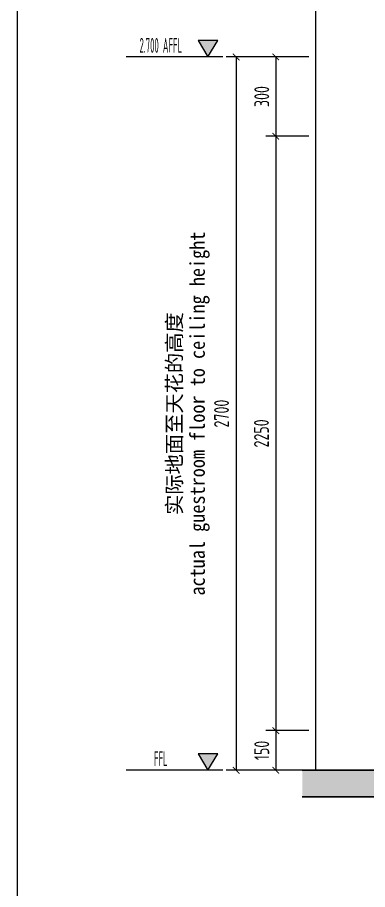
# Model space of a CAD drawing. Header units: millimetres. Extents: x 3162 to 221128, y -144913 to 11496.
# Drawn here: x 48839 to 50165, y -135496 to -132195 of the extents above; entities that cross this region are included whole.
import ezdxf
from ezdxf.enums import TextEntityAlignment as Align

# ---------------------------------------------------------------- set-up
doc = ezdxf.new("R2010")
doc.units = ezdxf.units.MM
doc.header["$LTSCALE"] = 10
doc.layers.get('Defpoints').update_dxf_attribs({"color": 250})
for name, color, linetype, lineweight in [('Drawing【图框、表格】', 150, 'Continuous', 0), ('Elevation【立面图库】', 150, 'Continuous', 0), ('FC-Hatch【平面填充】', 250, 'Continuous', 0), ('FF-Text【平面文字】', 2, 'Continuous', 0), ('RC-dimensions', 44, 'Continuous', 0), ('Wall【立面墙】', 252, 'Continuous', 0)]:
    doc.layers.add(name, color=color, linetype=linetype, lineweight=lineweight)
doc.styles.add('宋体', font='', dxfattribs={"width": 0.8})
doc.styles.add('尺寸标注', font='ARCHS.SHX', dxfattribs={"width": 0.8})
doc.styles.add('标高', font='ARCHS.SHX', dxfattribs={"width": 0.5})
doc.styles.get('宋体').set_extended_font_data('SimSun')
doc.dimstyles.new('海龙1：25', dxfattribs={"dimscale": 25, "dimtxt": 2.25, "dimasz": 1, "dimexe": 1.5, "dimexo": 1, "dimgap": 1, "dimtad": 1, "dimdec": 0, "dimrnd": 5, "dimdsep": 46, "dimtxsty": '尺寸标注', "dimblk": 'ARCHTICK', "dimblk1": 'ARCHTICK', "dimblk2": 'ARCHTICK', "dimcen": 1, "dimclrd": 44, "dimclre": 44, "dimclrt": 2, "dimadec": 0, "dimazin": 0, "dimtfac": 1, "dimtdec": 0, "dimtix": 1, "dimtmove": 2, "dimatfit": 3, "dimldrblk": 'hl_arrow2', "dimfxl": 5, "dimfxlon": 1, "dimarcsym": 0})

# ---------------------------------------------------------------- blocks, each defined once
blk = doc.blocks.new('_ArchTick')
at = {"color": 2, "linetype": 'ByBlock', "const_width": 0.15}
blk.add_lwpolyline([(-0.5, -0.5), (0.5, 0.5)], dxfattribs=at)
blk = doc.blocks.new('*D1758')
at = {"layer": 'Defpoints', "color": 0, "transparency": 16777216}
for p in [(49967.1, -132344.1), (49817.1, -132644.1), (49967.1, -132644.1)]:
    blk.add_point(p, dxfattribs=at)
at = {"layer": 'RC-dimensions', "color": 44, "lineweight": -2, "transparency": 16777216}
for p, q in [((49942.1, -132344.1), (49779.6, -132344.1)), ((49817.1, -132344.1), (49817.1, -132644.1)), ((49942.1, -132644.1), (49779.6, -132644.1))]:
    blk.add_line(p, q, dxfattribs=at)
at = {"layer": 'RC-dimensions', "color": 44, "lineweight": -2, "transparency": 16777216, "xscale": 25, "yscale": 25, "zscale": 25}
for p, rotation in [((49817.1, -132344.1), 90), ((49817.1, -132644.1), 270)]:
    blk.add_blockref('_ArchTick', p, dxfattribs=dict(at, rotation=rotation))
at = {"layer": 'RC-dimensions', "color": 2, "transparency": 16777216, "insert": (49764, -132494.1), "char_height": 56.25, "attachment_point": 5, "rotation": 90, "style": '尺寸标注'}
blk.add_mtext('300', dxfattribs=at)
blk = doc.blocks.new('hl_arrow2')
at = {"color": 2}
blk.add_line((-0.22, 0), (-1, 0), dxfattribs=at)
blk.add_lwpolyline([(-0.22, 0), (-0.86, -0.69), (-0.65, -0.86), (0, 0), (-0.65, 0.86), (-0.86, 0.69)], close=True, dxfattribs=at)
for points in [[(-0.86, 0.69), (-0.65, 0.86), (-0.22, 0), (0, 0)], [(-0.86, -0.69), (-0.65, -0.86), (-0.22, 0), (0, 0)]]:
    blk.add_solid(points, dxfattribs=at)
blk = doc.blocks.new('*D1759')
at = {"layer": 'Defpoints', "color": 0, "transparency": 16777216}
for p in [(49967.1, -134894.1), (49817.1, -135044.1), (49967.1, -135044.1)]:
    blk.add_point(p, dxfattribs=at)
at = {"layer": 'RC-dimensions', "color": 44, "lineweight": -2, "transparency": 16777216}
for p, q in [((49942.1, -134894.1), (49779.6, -134894.1)), ((49817.1, -134894.1), (49817.1, -135044.1)), ((49942.1, -135044.1), (49779.6, -135044.1))]:
    blk.add_line(p, q, dxfattribs=at)
at = {"layer": 'RC-dimensions', "color": 44, "lineweight": -2, "transparency": 16777216, "xscale": 25, "yscale": 25, "zscale": 25}
for p, rotation in [((49817.1, -134894.1), 90), ((49817.1, -135044.1), 270)]:
    blk.add_blockref('_ArchTick', p, dxfattribs=dict(at, rotation=rotation))
at = {"layer": 'RC-dimensions', "color": 2, "transparency": 16777216, "insert": (49764, -134969.1), "char_height": 56.25, "attachment_point": 5, "rotation": 90, "style": '尺寸标注'}
blk.add_mtext('150', dxfattribs=at)
blk = doc.blocks.new('*D1760')
at = {"layer": 'Defpoints', "color": 0, "transparency": 16777216}
for p in [(49967.1, -132344.1), (49667.1, -135044.1), (49967.1, -135044.1)]:
    blk.add_point(p, dxfattribs=at)
at = {"layer": 'RC-dimensions', "color": 44, "lineweight": -2, "transparency": 16777216}
for p, q in [((49792.1, -132344.1), (49629.6, -132344.1)), ((49667.1, -132344.1), (49667.1, -135044.1)), ((49792.1, -135044.1), (49629.6, -135044.1))]:
    blk.add_line(p, q, dxfattribs=at)
at = {"layer": 'RC-dimensions', "color": 44, "lineweight": -2, "transparency": 16777216, "xscale": 25, "yscale": 25, "zscale": 25}
for p, rotation in [((49667.1, -132344.1), 90), ((49667.1, -135044.1), 270)]:
    blk.add_blockref('_ArchTick', p, dxfattribs=dict(at, rotation=rotation))
at = {"layer": 'RC-dimensions', "color": 2, "transparency": 16777216, "insert": (49611.6, -133694.1), "char_height": 56.25, "attachment_point": 5, "rotation": 90, "style": '尺寸标注'}
blk.add_mtext('2700', dxfattribs=at)
blk = doc.blocks.new('海龍_立面标识')
at = {"style": '宋体', "width": 0.9, "flags": 8}
blk.add_attdef('FLOOR_HEIGHT', text='', height=2.25, rotation=90, dxfattribs=at).set_placement((0, 0), align=Align.CENTER)
at = {"style": '宋体', "flags": 8}
blk.add_attdef('HEIGHT', text='', height=2.25, rotation=90, dxfattribs=at).set_placement((-3.5, 0), align=Align.CENTER)
blk = doc.blocks.new('hl_Elevation-A2')
blk.add_hatch(color=150).paths.add_polyline_path([(3.74, 2.47), (2.27, 0), (0.8, 2.47)])
at = {"color": 150}
blk.add_line((0, 0), (14.67, 0), dxfattribs=at)
blk.add_lwpolyline([(3.74, 2.47), (2.27, 0), (0.8, 2.47)], close=True, dxfattribs=at)
at = {"color": 2, "style": '标高', "width": 0.8, "flags": 8}
blk.add_attdef('HEIGHT', text='', height=2.25, dxfattribs=at).set_placement((9.42, 1.75), align=Align.MIDDLE_CENTER)
blk = doc.blocks.new('*D1794')
at = {"layer": 'Defpoints', "color": 0, "transparency": 16777216}
for p in [(49967.1, -132644.1), (49817.1, -134894.1), (49967.1, -134894.1)]:
    blk.add_point(p, dxfattribs=at)
at = {"layer": 'RC-dimensions', "color": 44, "lineweight": -2, "transparency": 16777216}
for p, q in [((49942.1, -132644.1), (49779.6, -132644.1)), ((49817.1, -132644.1), (49817.1, -134894.1)), ((49942.1, -134894.1), (49779.6, -134894.1))]:
    blk.add_line(p, q, dxfattribs=at)
at = {"layer": 'RC-dimensions', "color": 44, "lineweight": -2, "transparency": 16777216, "xscale": 25, "yscale": 25, "zscale": 25}
for p, rotation in [((49817.1, -132644.1), 90), ((49817.1, -134894.1), 270)]:
    blk.add_blockref('_ArchTick', p, dxfattribs=dict(at, rotation=rotation))
at = {"layer": 'RC-dimensions', "color": 2, "transparency": 16777216, "insert": (49762.8, -133769.1), "char_height": 56.25, "attachment_point": 5, "rotation": 90, "style": '尺寸标注'}
blk.add_mtext('2250', dxfattribs=at)

msp = doc.modelspace()

# ---------------------------------------------------------------- hatches: boundary and pattern name
at = {"layer": 'FC-Hatch【平面填充】'}
h = msp.add_hatch(dxfattribs=at)
h.set_pattern_fill('钢筋混凝土', color=256, scale=50, angle=180, style=0, pattern_type=2)
h.set_pattern_definition([(225, (0, 812.417), (35.355339, -35.355339), []), (230, (0, 812.42), (-71.726018, 6.275218), [7.5, -82.5]), (175, (0, 812.42), (13.87511, -75.219228), [6, -66]), (280.4514, (-5.98, 812.94), (-57.85092, -68.94393), [6.374, -70.1142]), (226.1842, (-2e-15, 792.42), (-106.724086, 16.55189), [11.25, -123.75]), (276.6356, (-8.89, 793.8), (-93.46626, -97.41178), [9.56105, -105.1713]), (171.1842, (-2e-15, 792.42), (-93.46618, -97.41189), [9, -99]), (201, (-10, 797.42), (-59.690703, 40.261893), [7.5, -82.5]), (146, (-10, 797.42), (-24.33156, -72.515006), [6, -66]), (251.4514, (-14.974, 800.77), (-84.022234, -32.253037), [6.374, -70.1142]), (217.5, (0, 812.417), (-1.2159855, -33.2893854), [0.5, -65.2, 0.5, -67, 0.5, -66.25]), (187.5, (0, 812.417), (-26.306954, -39.441171), [0.5, -38.2, 0.5, -63.7, 0.5, -25.25]), (147.5, (22.3, 812.417), (-53.3822436, 2.255487), [0.5, -25, 0.5, -78, 0.5, -103.5]), (137.5, (32.3, 812.417), (-58.318617, -10.010498), [0.5, -32.5, 0.5, -51.8, 0.5, -73.5])])
h.paths.add_polyline_path([(49917.1, -135144.1), (49917.1, -135044.1), (56517.1, -135044.1), (56517.1, -135144.1)])

# ---------------------------------------------------------------- linework, layer by layer
at = {"layer": 'Drawing【图框、表格】'}
msp.add_line((48838.5, -143345.3), (48838.5, -131109.9), dxfattribs=at)
at = {"layer": 'Wall【立面墙】'}
for points in [[(50217.1, -135044.1), (50217.1, -132094.1), (49967.1, -132094.1), (49967.1, -135044.1)], [(49917.1, -135044.1), (49917.1, -135044.1), (56517.1, -135044.1), (56517.1, -135044.1)], [(49917.1, -135144.1), (49917.1, -135144.1), (56517.1, -135144.1), (56517.1, -135144.1)]]:
    msp.add_lwpolyline(points, close=True, dxfattribs=at)

# ---------------------------------------------------------------- block references
at = {"layer": 'Elevation【立面图库】'}
ref = msp.add_blockref('hl_Elevation-A2', (49617.1, -132344.1), dxfattribs=dict(at, xscale=-25, yscale=25, zscale=25))
ref.add_attrib('HEIGHT', '2.700 AFFL', dxfattribs={"layer": '0', "color": 2, "height": 56.25, "style": '标高', "width": 0.5}).set_placement((49381.6, -132300.4), align=Align.MIDDLE_CENTER)
ref = msp.add_blockref('hl_Elevation-A2', (49617.1, -135044.1), dxfattribs=dict(at, xscale=-25, yscale=25, zscale=25))
ref.add_attrib('HEIGHT', 'FFL', dxfattribs={"layer": '0', "color": 2, "height": 56.25, "style": '标高', "width": 0.5}).set_placement((49381.6, -135000.4), align=Align.MIDDLE_CENTER)
at = {"layer": 'FF-Text【平面文字】'}
ref = msp.add_blockref('海龍_立面标识', (49548.3, -133694.1), dxfattribs=dict(at, xscale=25, yscale=25, zscale=25))
ref.add_attrib('FLOOR_HEIGHT', 'actual guestroom floor to ceiling height', dxfattribs={"layer": '0', "height": 56.25, "rotation": 90, "style": '宋体', "width": 0.9}).set_placement((49548.3, -133694.1), align=Align.CENTER)
ref.add_attrib('HEIGHT', '实际地面至天花的高度', dxfattribs={"layer": '0', "height": 56.25, "rotation": 90, "style": '宋体'}).set_placement((49460.8, -133694.1), align=Align.CENTER)

# ---------------------------------------------------------------- dimensions: what is measured, and where the dimension line sits
at = {"layer": 'RC-dimensions'}
for base, p1, p2, picture, middle in [((49667.1, -135044.1), (49967.1, -132344.1), (49967.1, -135044.1), '*D1760', (49611.6, -133694.1)), ((49817.1, -132644.1), (49967.1, -132344.1), (49967.1, -132644.1), '*D1758', (49764, -132494.1)), ((49817.1, -134894.1), (49967.1, -132644.1), (49967.1, -134894.1), '*D1794', (49762.8, -133769.1)), ((49817.1, -135044.1), (49967.1, -134894.1), (49967.1, -135044.1), '*D1759', (49764, -134969.1))]:
    dim = msp.add_linear_dim(base=base, p1=p1, p2=p2, angle=270, dimstyle='海龙1：25', override={"dimscale": 25, "dimtxsty": '尺寸标注', "dimblk1": 'ArchTick', "dimblk2": 'ArchTick', "dimsah": 1, "dimclrt": 2}, dxfattribs=at)
    dim.commit()
    dim.dimension.update_dxf_attribs({"geometry": picture, "text_midpoint": middle})

doc.saveas('drawing.dxf')
